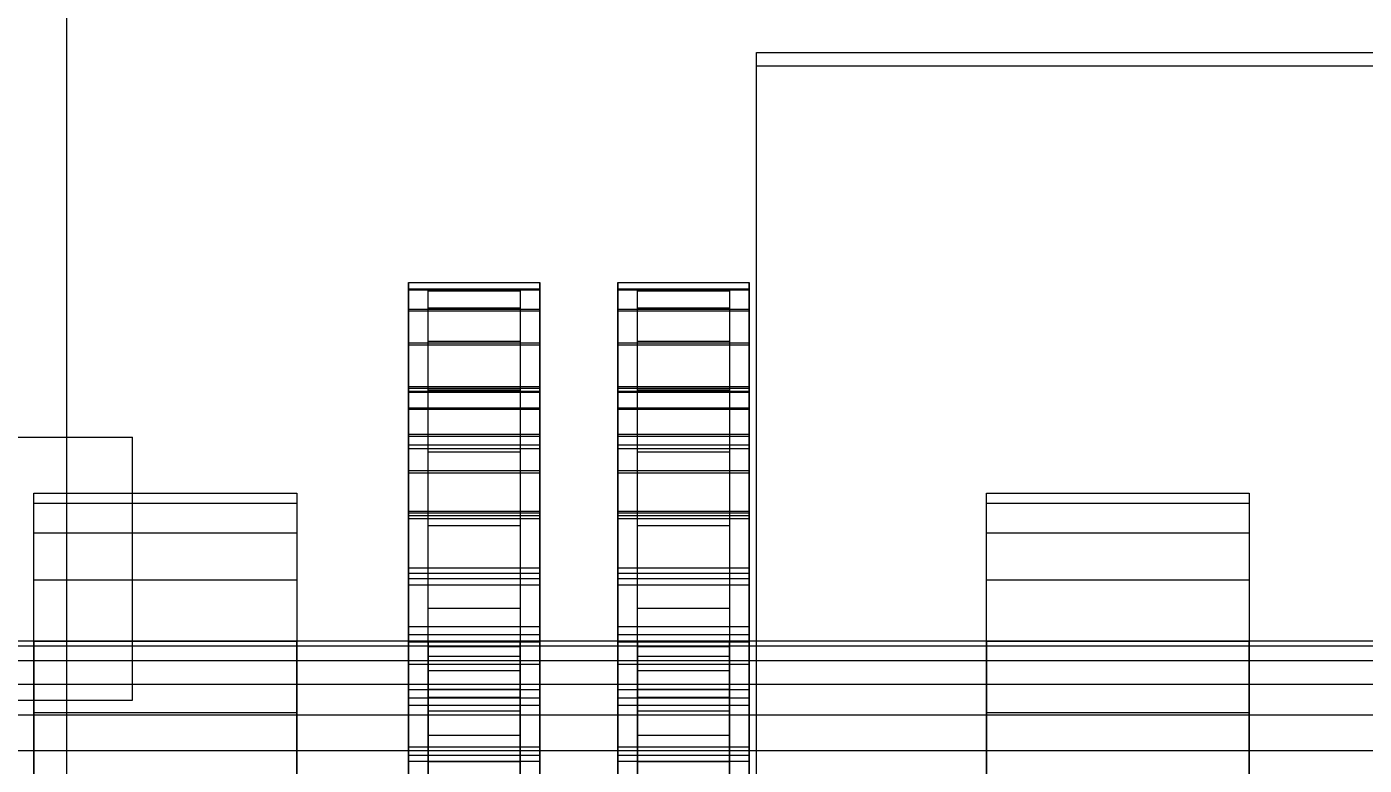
# Model space of a CAD drawing. Header units: millimetres. Extents: x -191664 to 191490, y -197311 to 10263.
# Drawn here: x 3893.9 to 4097.5, y -138779.9 to -138667.6 of the extents above; entities that cross this region are included whole.
import ezdxf

# ---------------------------------------------------------------- set-up
doc = ezdxf.new("R2010")
doc.units = ezdxf.units.MM
doc.layers.add('DET_secador_frontal', color=7, linetype='Continuous', lineweight=0)
doc.layers.add('R15_COTAS_TRANSPORTE_P', color=1, linetype='Continuous', lineweight=0)
doc.dimstyles.new('PLANTA_20', dxfattribs={"dimtxt": 50, "dimasz": 30, "dimexe": 30, "dimexo": 16, "dimgap": 20, "dimtad": 1, "dimtih": 1, "dimtoh": 1, "dimdec": 1, "dimzin": 0, "dimdsep": 46, "dimcen": 0.09, "dimadec": 0, "dimazin": 0, "dimtfac": 1, "dimtdec": 4, "dimtofl": 0, "dimtmove": 0, "dimatfit": 3, "dimfxl": 1, "dimtolj": 1, "dimtzin": 0, "dimarcsym": 0})

# ---------------------------------------------------------------- blocks, each defined once
blk = doc.blocks.new('*D133')
at = {"layer": 'Defpoints', "color": 0, "transparency": 16777216}
for p in [(439.69, -194147.98), (217.89, -194406.09), (-500, -194490), (-500, -194490), (500, -194490)]:
    blk.add_point(p, dxfattribs=at)
at = {"layer": 'R15_COTAS_TRANSPORTE_P', "color": 0, "lineweight": -2, "transparency": 16777216}
blk.add_arc((-500, -194490), 722.77, 2.37834, 17.62166, dxfattribs=at)
at = {"layer": 'R15_COTAS_TRANSPORTE_P', "color": 0, "transparency": 16777216}
for points in [[(184.12, -194272.81), (193.59, -194269.58), (179.18, -194242.8)], [(227.15, -194459.9), (217.15, -194460.11), (222.77, -194490)]]:
    blk.add_solid(points, dxfattribs=at)

msp = doc.modelspace()

# ---------------------------------------------------------------- linework, layer by layer
at = {"layer": 'DET_secador_frontal', "color": 254, "true_color": 0xd8e0dc}
msp.add_line((3900, -140885), (3900, -138615), dxfattribs=at)
at = {"layer": 'DET_secador_frontal', "color": 253, "true_color": 0x9fadb2}
msp.add_line((3900, -140200), (3900, -138615), dxfattribs=at)
at = {"layer": 'DET_secador_frontal', "color": 251, "true_color": 0x536a64}
msp.add_line((3900, -140900), (3900, -138650), dxfattribs=at)
at = {"layer": 'DET_secador_frontal', "color": 55, "true_color": 0xb9a24b}
for p, q in [((4005, -138671.5), (4132, -138671.5)), ((4005, -138673.5), (4005, -138671.5)), ((4005, -138673.5), (4132, -138673.5)), ((4005, -139173.5), (4005, -138673.5))]:
    msp.add_line(p, q, dxfattribs=at)
at = {"layer": 'DET_secador_frontal', "color": 8, "true_color": 0x657a85}
for p, q in [((3952, -138707.44), (3952, -138706.45)), ((3952, -138706.45), (3972, -138706.45)), ((3952, -138722.32), (3952, -138706.45)), ((3952, -138706.45), (3952, -138707.56)), ((3972, -138706.45), (3972, -138707.44)), ((3972, -138706.45), (3972, -138722.32)), ((3972, -138707.56), (3972, -138706.45)), ((3983.88, -138707.44), (3983.88, -138706.45)), ((3983.88, -138706.45), (4003.88, -138706.45)), ((3983.88, -138722.32), (3983.88, -138706.45)), ((3983.88, -138706.45), (3983.88, -138707.56)), ((4003.88, -138706.45), (4003.88, -138707.44)), ((4003.88, -138706.45), (4003.88, -138722.32)), ((4003.88, -138707.56), (4003.88, -138706.45)), ((3952, -138710.52), (3952, -138707.44)), ((3952, -138707.44), (3972, -138707.44)), ((3952, -138723.12), (3952, -138707.44)), ((3952, -138707.56), (3972, -138707.56)), ((3952, -138723.21), (3952, -138707.56)), ((3952, -138707.56), (3952, -138710.76)), ((3972, -138707.44), (3972, -138710.52)), ((3972, -138707.44), (3972, -138723.12)), ((3972, -138707.56), (3972, -138723.21)), ((3972, -138710.76), (3972, -138707.56)), ((3983.88, -138710.52), (3983.88, -138707.44)), ((3983.88, -138707.44), (4003.88, -138707.44)), ((3983.88, -138723.12), (3983.88, -138707.44)), ((3983.88, -138707.56), (4003.88, -138707.56)), ((3983.88, -138723.21), (3983.88, -138707.56)), ((3983.88, -138707.56), (3983.88, -138710.76)), ((4003.88, -138707.44), (4003.88, -138710.52)), ((4003.88, -138707.44), (4003.88, -138723.12)), ((4003.88, -138707.56), (4003.88, -138723.21)), ((4003.88, -138710.76), (4003.88, -138707.56)), ((3952, -138715.61), (3952, -138710.52)), ((3952, -138710.52), (3972, -138710.52)), ((3952, -138725.56), (3952, -138710.52)), ((3972, -138710.52), (3972, -138715.61)), ((3972, -138710.52), (3972, -138725.56)), ((3983.88, -138715.61), (3983.88, -138710.52)), ((3983.88, -138710.52), (4003.88, -138710.52)), ((3983.88, -138725.56), (3983.88, -138710.52)), ((4003.88, -138710.52), (4003.88, -138715.61)), ((4003.88, -138710.52), (4003.88, -138725.56)), ((3952, -138710.76), (3972, -138710.76)), ((3952, -138725.75), (3952, -138710.76)), ((3952, -138710.76), (3952, -138715.96)), ((3972, -138710.76), (3972, -138725.75)), ((3972, -138715.96), (3972, -138710.76)), ((3983.88, -138710.76), (4003.88, -138710.76)), ((3983.88, -138725.75), (3983.88, -138710.76)), ((3983.88, -138710.76), (3983.88, -138715.96)), ((4003.88, -138710.76), (4003.88, -138725.75)), ((4003.88, -138715.96), (4003.88, -138710.76)), ((3952, -138722.55), (3952, -138715.61)), ((3952, -138715.61), (3972, -138715.61)), ((3952, -138729.6), (3952, -138715.61)), ((3952, -138715.96), (3972, -138715.96)), ((3952, -138729.88), (3952, -138715.96)), ((3952, -138715.96), (3952, -138723)), ((3972, -138715.61), (3972, -138722.55)), ((3972, -138715.61), (3972, -138729.6)), ((3972, -138715.96), (3972, -138729.88)), ((3972, -138723), (3972, -138715.96)), ((3983.88, -138722.55), (3983.88, -138715.61)), ((3983.88, -138715.61), (4003.88, -138715.61)), ((3983.88, -138729.6), (3983.88, -138715.61)), ((3983.88, -138715.96), (4003.88, -138715.96)), ((3983.88, -138729.88), (3983.88, -138715.96)), ((3983.88, -138715.96), (3983.88, -138723)), ((4003.88, -138715.61), (4003.88, -138722.55)), ((4003.88, -138715.61), (4003.88, -138729.6)), ((4003.88, -138715.96), (4003.88, -138729.88)), ((4003.88, -138723), (4003.88, -138715.96)), ((3972, -138722.32), (3952, -138722.32)), ((3952, -138722.32), (3952, -138723.12)), ((3952, -138723.21), (3952, -138722.32)), ((3952, -138731.17), (3952, -138722.55)), ((3952, -138722.55), (3972, -138722.55)), ((3952, -138735.11), (3952, -138722.55)), ((3972, -138723.12), (3972, -138722.32)), ((3972, -138722.32), (3972, -138723.21)), ((3972, -138722.55), (3972, -138731.17)), ((3972, -138722.55), (3972, -138735.11)), ((4003.88, -138722.32), (3983.88, -138722.32)), ((3983.88, -138722.32), (3983.88, -138723.12)), ((3983.88, -138723.21), (3983.88, -138722.32)), ((3983.88, -138731.17), (3983.88, -138722.55)), ((3983.88, -138722.55), (4003.88, -138722.55)), ((3983.88, -138735.11), (3983.88, -138722.55)), ((4003.88, -138723.12), (4003.88, -138722.32)), ((4003.88, -138722.32), (4003.88, -138723.21)), ((4003.88, -138722.55), (4003.88, -138731.17)), ((4003.88, -138722.55), (4003.88, -138735.11)), ((3952, -138723), (3972, -138723)), ((3952, -138735.47), (3952, -138723)), ((3952, -138723), (3952, -138731.71)), ((3972, -138723.12), (3952, -138723.12)), ((3952, -138723.12), (3952, -138725.56)), ((3972, -138723.21), (3952, -138723.21)), ((3952, -138725.75), (3952, -138723.21)), ((3972, -138723), (3972, -138735.47)), ((3972, -138731.71), (3972, -138723)), ((3972, -138725.56), (3972, -138723.12)), ((3972, -138723.21), (3972, -138725.75)), ((3983.88, -138723), (4003.88, -138723)), ((3983.88, -138735.47), (3983.88, -138723)), ((3983.88, -138723), (3983.88, -138731.71)), ((4003.88, -138723.12), (3983.88, -138723.12)), ((3983.88, -138723.12), (3983.88, -138725.56)), ((4003.88, -138723.21), (3983.88, -138723.21)), ((3983.88, -138725.75), (3983.88, -138723.21)), ((4003.88, -138723), (4003.88, -138735.47)), ((4003.88, -138731.71), (4003.88, -138723)), ((4003.88, -138725.56), (4003.88, -138723.12)), ((4003.88, -138723.21), (4003.88, -138725.75)), ((3972, -138725.56), (3952, -138725.56)), ((3952, -138725.56), (3952, -138729.6)), ((3972, -138725.75), (3952, -138725.75)), ((3952, -138729.88), (3952, -138725.75)), ((3972, -138729.6), (3972, -138725.56)), ((3972, -138725.75), (3972, -138729.88)), ((4003.88, -138725.56), (3983.88, -138725.56)), ((3983.88, -138725.56), (3983.88, -138729.6)), ((4003.88, -138725.75), (3983.88, -138725.75)), ((3983.88, -138729.88), (3983.88, -138725.75)), ((4003.88, -138729.6), (4003.88, -138725.56)), ((4003.88, -138725.75), (4003.88, -138729.88)), ((3972, -138729.6), (3952, -138729.6)), ((3952, -138729.6), (3952, -138735.11)), ((3972, -138729.88), (3952, -138729.88)), ((3952, -138735.47), (3952, -138729.88)), ((3972, -138735.11), (3972, -138729.6)), ((3972, -138729.88), (3972, -138735.47)), ((4003.88, -138729.6), (3983.88, -138729.6)), ((3983.88, -138729.6), (3983.88, -138735.11)), ((4003.88, -138729.88), (3983.88, -138729.88)), ((3983.88, -138735.47), (3983.88, -138729.88)), ((4003.88, -138735.11), (4003.88, -138729.6)), ((4003.88, -138729.88), (4003.88, -138735.47)), ((3952, -138741.22), (3952, -138731.17)), ((3952, -138731.17), (3972, -138731.17)), ((3952, -138741.95), (3952, -138731.17)), ((3952, -138731.71), (3972, -138731.71)), ((3952, -138742.38), (3952, -138731.71)), ((3952, -138731.71), (3952, -138741.56)), ((3972, -138731.17), (3972, -138741.22)), ((3972, -138731.17), (3972, -138741.95)), ((3972, -138731.71), (3972, -138742.38)), ((3972, -138741.56), (3972, -138731.71)), ((3983.88, -138741.22), (3983.88, -138731.17)), ((3983.88, -138731.17), (4003.88, -138731.17)), ((3983.88, -138741.95), (3983.88, -138731.17)), ((3983.88, -138731.71), (4003.88, -138731.71)), ((3983.88, -138742.38), (3983.88, -138731.71)), ((3983.88, -138731.71), (3983.88, -138741.56)), ((4003.88, -138731.17), (4003.88, -138741.22)), ((4003.88, -138731.17), (4003.88, -138741.95)), ((4003.88, -138731.71), (4003.88, -138742.38)), ((4003.88, -138741.56), (4003.88, -138731.71)), ((3972, -138735.11), (3952, -138735.11)), ((3952, -138735.11), (3952, -138741.95)), ((3972, -138735.47), (3952, -138735.47)), ((3952, -138742.38), (3952, -138735.47)), ((3972, -138741.95), (3972, -138735.11)), ((3972, -138735.47), (3972, -138742.38)), ((4003.88, -138735.11), (3983.88, -138735.11)), ((3983.88, -138735.11), (3983.88, -138741.95)), ((4003.88, -138735.47), (3983.88, -138735.47)), ((3983.88, -138742.38), (3983.88, -138735.47)), ((4003.88, -138741.95), (4003.88, -138735.11)), ((4003.88, -138735.47), (4003.88, -138742.38)), ((3952, -138752.43), (3952, -138741.22)), ((3952, -138741.22), (3972, -138741.22)), ((3952, -138749.93), (3952, -138741.22)), ((3952, -138741.56), (3952, -138751.47)), ((3972, -138741.56), (3952, -138741.56)), ((3952, -138741.56), (3952, -138750.69)), ((3972, -138741.95), (3952, -138741.95)), ((3952, -138741.95), (3952, -138749.93)), ((3972, -138742.38), (3952, -138742.38)), ((3952, -138750.69), (3952, -138742.38)), ((3972, -138741.22), (3972, -138752.43)), ((3972, -138741.22), (3972, -138749.93)), ((3972, -138751.47), (3972, -138741.56)), ((3972, -138750.69), (3972, -138741.56)), ((3972, -138749.93), (3972, -138741.95)), ((3972, -138742.38), (3972, -138750.69)), ((3983.88, -138752.43), (3983.88, -138741.22)), ((3983.88, -138741.22), (4003.88, -138741.22)), ((3983.88, -138749.93), (3983.88, -138741.22)), ((3983.88, -138741.56), (3983.88, -138751.47)), ((4003.88, -138741.56), (3983.88, -138741.56)), ((3983.88, -138741.56), (3983.88, -138750.69)), ((4003.88, -138741.95), (3983.88, -138741.95)), ((3983.88, -138741.95), (3983.88, -138749.93)), ((4003.88, -138742.38), (3983.88, -138742.38)), ((3983.88, -138750.69), (3983.88, -138742.38)), ((4003.88, -138741.22), (4003.88, -138752.43)), ((4003.88, -138741.22), (4003.88, -138749.93)), ((4003.88, -138751.47), (4003.88, -138741.56)), ((4003.88, -138750.69), (4003.88, -138741.56)), ((4003.88, -138749.93), (4003.88, -138741.95)), ((4003.88, -138742.38), (4003.88, -138750.69)), ((3972, -138749.93), (3952, -138749.93)), ((3952, -138749.93), (3952, -138758.83)), ((3952, -138750.69), (3972, -138750.69)), ((3952, -138760.06), (3952, -138750.69)), ((3972, -138758.83), (3972, -138749.93)), ((3972, -138750.69), (3972, -138760.06)), ((4003.88, -138749.93), (3983.88, -138749.93)), ((3983.88, -138749.93), (3983.88, -138758.83)), ((3983.88, -138750.69), (4003.88, -138750.69)), ((3983.88, -138760.06), (3983.88, -138750.69)), ((4003.88, -138758.83), (4003.88, -138749.93)), ((4003.88, -138750.69), (4003.88, -138760.06)), ((3952, -138751.47), (3972, -138751.47)), ((3952, -138760.06), (3952, -138751.47)), ((3952, -138751.47), (3952, -138761.11)), ((3952, -138764.49), (3952, -138752.43)), ((3952, -138752.43), (3972, -138752.43)), ((3952, -138758.83), (3952, -138752.43)), ((3972, -138751.47), (3972, -138760.06)), ((3972, -138761.11), (3972, -138751.47)), ((3972, -138752.43), (3972, -138764.49)), ((3972, -138752.43), (3972, -138758.83)), ((3983.88, -138751.47), (4003.88, -138751.47)), ((3983.88, -138760.06), (3983.88, -138751.47)), ((3983.88, -138751.47), (3983.88, -138761.11)), ((3983.88, -138764.49), (3983.88, -138752.43)), ((3983.88, -138752.43), (4003.88, -138752.43)), ((3983.88, -138758.83), (3983.88, -138752.43)), ((4003.88, -138751.47), (4003.88, -138760.06)), ((4003.88, -138761.11), (4003.88, -138751.47)), ((4003.88, -138752.43), (4003.88, -138764.49)), ((4003.88, -138752.43), (4003.88, -138758.83)), ((3972, -138758.83), (3952, -138758.83)), ((3952, -138758.83), (3952, -138768.41)), ((3972, -138768.41), (3972, -138758.83)), ((4003.88, -138758.83), (3983.88, -138758.83)), ((3983.88, -138758.83), (3983.88, -138768.41)), ((4003.88, -138768.41), (4003.88, -138758.83)), ((3972, -138760.06), (3952, -138760.06)), ((3952, -138769.7), (3952, -138760.06)), ((3952, -138761.11), (3972, -138761.11)), ((3952, -138769.7), (3952, -138761.11)), ((3952, -138761.11), (3952, -138770.75)), ((3972, -138760.06), (3972, -138769.7)), ((3972, -138761.11), (3972, -138769.7)), ((3972, -138770.75), (3972, -138761.11)), ((4003.88, -138760.06), (3983.88, -138760.06)), ((3983.88, -138769.7), (3983.88, -138760.06)), ((3983.88, -138761.11), (4003.88, -138761.11)), ((3983.88, -138769.7), (3983.88, -138761.11)), ((3983.88, -138761.11), (3983.88, -138770.75)), ((4003.88, -138760.06), (4003.88, -138769.7)), ((4003.88, -138761.11), (4003.88, -138769.7)), ((4003.88, -138770.75), (4003.88, -138761.11)), ((3952, -138777.07), (3952, -138764.49)), ((3952, -138764.49), (3972, -138764.49)), ((3952, -138768.41), (3952, -138764.49)), ((3972, -138764.49), (3972, -138777.07)), ((3972, -138764.49), (3972, -138768.41)), ((3983.88, -138777.07), (3983.88, -138764.49)), ((3983.88, -138764.49), (4003.88, -138764.49)), ((3983.88, -138768.41), (3983.88, -138764.49)), ((4003.88, -138764.49), (4003.88, -138777.07)), ((4003.88, -138764.49), (4003.88, -138768.41)), ((3972, -138768.41), (3952, -138768.41)), ((3952, -138768.41), (3952, -138778.4)), ((3972, -138778.4), (3972, -138768.41)), ((4003.88, -138768.41), (3983.88, -138768.41)), ((3983.88, -138768.41), (3983.88, -138778.4)), ((4003.88, -138778.4), (4003.88, -138768.41)), ((3972, -138769.7), (3952, -138769.7)), ((3952, -138779.33), (3952, -138769.7)), ((3952, -138770.75), (3972, -138770.75)), ((3952, -138779.33), (3952, -138770.75)), ((3952, -138770.75), (3952, -138780.39)), ((3972, -138769.7), (3972, -138779.33)), ((3972, -138770.75), (3972, -138779.33)), ((3972, -138780.39), (3972, -138770.75)), ((4003.88, -138769.7), (3983.88, -138769.7)), ((3983.88, -138779.33), (3983.88, -138769.7)), ((3983.88, -138770.75), (4003.88, -138770.75)), ((3983.88, -138779.33), (3983.88, -138770.75)), ((3983.88, -138770.75), (3983.88, -138780.39)), ((4003.88, -138769.7), (4003.88, -138779.33)), ((4003.88, -138770.75), (4003.88, -138779.33)), ((4003.88, -138780.39), (4003.88, -138770.75)), ((3952, -138789.83), (3952, -138777.07)), ((3952, -138777.07), (3972, -138777.07)), ((3952, -138778.4), (3952, -138777.07)), ((3972, -138777.07), (3972, -138789.83)), ((3972, -138777.07), (3972, -138778.4)), ((3983.88, -138789.83), (3983.88, -138777.07)), ((3983.88, -138777.07), (4003.88, -138777.07)), ((3983.88, -138778.4), (3983.88, -138777.07)), ((4003.88, -138777.07), (4003.88, -138789.83)), ((4003.88, -138777.07), (4003.88, -138778.4)), ((3972, -138778.4), (3952, -138778.4)), ((3952, -138778.4), (3952, -138788.53)), ((3972, -138779.33), (3952, -138779.33)), ((3952, -138788.97), (3952, -138779.33)), ((3972, -138788.53), (3972, -138778.4)), ((3972, -138779.33), (3972, -138788.97)), ((4003.88, -138778.4), (3983.88, -138778.4)), ((3983.88, -138778.4), (3983.88, -138788.53)), ((4003.88, -138779.33), (3983.88, -138779.33)), ((3983.88, -138788.97), (3983.88, -138779.33)), ((4003.88, -138788.53), (4003.88, -138778.4)), ((4003.88, -138779.33), (4003.88, -138788.97))]:
    msp.add_line(p, q, dxfattribs=at)
at = {"layer": 'DET_secador_frontal', "color": 252, "true_color": 0x8ba19a}
for p, q in [((3955, -138710.29), (3955, -138707.71)), ((3955, -138707.71), (3969, -138707.71)), ((3955, -138761.1), (3955, -138707.71)), ((3969, -138707.71), (3969, -138710.29)), ((3969, -138707.71), (3969, -138761.1)), ((3986.88, -138710.29), (3986.88, -138707.71)), ((3986.88, -138707.71), (4000.88, -138707.71)), ((3986.88, -138761.1), (3986.88, -138707.71)), ((4000.88, -138707.71), (4000.88, -138710.29)), ((4000.88, -138707.71), (4000.88, -138761.1)), ((3955, -138715.36), (3955, -138710.29)), ((3955, -138710.29), (3969, -138710.29)), ((3955, -138761.86), (3955, -138710.29)), ((3969, -138710.29), (3969, -138715.36)), ((3969, -138710.29), (3969, -138761.86)), ((3986.88, -138715.36), (3986.88, -138710.29)), ((3986.88, -138710.29), (4000.88, -138710.29)), ((3986.88, -138761.86), (3986.88, -138710.29)), ((4000.88, -138710.29), (4000.88, -138715.36)), ((4000.88, -138710.29), (4000.88, -138761.86)), ((3955, -138722.76), (3955, -138715.36)), ((3955, -138715.36), (3969, -138715.36)), ((3955, -138763.36), (3955, -138715.36)), ((3969, -138715.36), (3969, -138722.76)), ((3969, -138715.36), (3969, -138763.36)), ((3986.88, -138722.76), (3986.88, -138715.36)), ((3986.88, -138715.36), (4000.88, -138715.36)), ((3986.88, -138763.36), (3986.88, -138715.36)), ((4000.88, -138715.36), (4000.88, -138722.76)), ((4000.88, -138715.36), (4000.88, -138763.36)), ((3955, -138732.22), (3955, -138722.76)), ((3955, -138722.76), (3969, -138722.76)), ((3955, -138765.54), (3955, -138722.76)), ((3969, -138722.76), (3969, -138732.22)), ((3969, -138722.76), (3969, -138765.54)), ((3986.88, -138732.22), (3986.88, -138722.76)), ((3986.88, -138722.76), (4000.88, -138722.76)), ((3986.88, -138765.54), (3986.88, -138722.76)), ((4000.88, -138722.76), (4000.88, -138732.22)), ((4000.88, -138722.76), (4000.88, -138765.54)), ((3955, -138743.43), (3955, -138732.22)), ((3955, -138732.22), (3969, -138732.22)), ((3955, -138768.34), (3955, -138732.22)), ((3969, -138732.22), (3969, -138743.43)), ((3969, -138732.22), (3969, -138768.34)), ((3986.88, -138743.43), (3986.88, -138732.22)), ((3986.88, -138732.22), (4000.88, -138732.22)), ((3986.88, -138768.34), (3986.88, -138732.22)), ((4000.88, -138732.22), (4000.88, -138743.43)), ((4000.88, -138732.22), (4000.88, -138768.34)), ((3895, -138740.03), (3895, -138738.5)), ((3895, -138738.5), (3935, -138738.5)), ((3895, -138761), (3895, -138738.5)), ((3935, -138738.5), (3935, -138740.03)), ((3935, -138738.5), (3935, -138761)), ((4040, -138740.03), (4040, -138738.5)), ((4040, -138738.5), (4080, -138738.5)), ((4040, -138761), (4040, -138738.5)), ((4080, -138738.5), (4080, -138740.03)), ((4080, -138738.5), (4080, -138761)), ((3895, -138744.53), (3895, -138740.03)), ((3895, -138740.03), (3935, -138740.03)), ((3895, -138761.77), (3895, -138740.03)), ((3935, -138740.03), (3935, -138744.53)), ((3935, -138740.03), (3935, -138761.77)), ((4040, -138744.53), (4040, -138740.03)), ((4040, -138740.03), (4080, -138740.03)), ((4040, -138761.77), (4040, -138740.03)), ((4080, -138740.03), (4080, -138744.53)), ((4080, -138740.03), (4080, -138761.77)), ((3895, -138751.68), (3895, -138744.53)), ((3895, -138744.53), (3935, -138744.53)), ((3895, -138764.01), (3895, -138744.53)), ((3935, -138744.53), (3935, -138751.68)), ((3935, -138744.53), (3935, -138764.01)), ((3955, -138756), (3955, -138743.43)), ((3955, -138743.43), (3969, -138743.43)), ((3955, -138771.66), (3955, -138743.43)), ((3969, -138743.43), (3969, -138756)), ((3969, -138743.43), (3969, -138771.66)), ((3986.88, -138756), (3986.88, -138743.43)), ((3986.88, -138743.43), (4000.88, -138743.43)), ((3986.88, -138771.66), (3986.88, -138743.43)), ((4000.88, -138743.43), (4000.88, -138756)), ((4000.88, -138743.43), (4000.88, -138771.66)), ((4040, -138751.68), (4040, -138744.53)), ((4040, -138744.53), (4080, -138744.53)), ((4040, -138764.01), (4040, -138744.53)), ((4080, -138744.53), (4080, -138751.68)), ((4080, -138744.53), (4080, -138764.01)), ((3895, -138761), (3895, -138751.68)), ((3895, -138751.68), (3935, -138751.68)), ((3895, -138767.59), (3895, -138751.68)), ((3935, -138751.68), (3935, -138761)), ((3935, -138751.68), (3935, -138767.59)), ((4040, -138761), (4040, -138751.68)), ((4040, -138751.68), (4080, -138751.68)), ((4040, -138767.59), (4040, -138751.68)), ((4080, -138751.68), (4080, -138761)), ((4080, -138751.68), (4080, -138767.59)), ((3955, -138769.51), (3955, -138756)), ((3955, -138756), (3969, -138756)), ((3955, -138775.37), (3955, -138756)), ((3969, -138756), (3969, -138769.51)), ((3969, -138756), (3969, -138775.37)), ((3986.88, -138769.51), (3986.88, -138756)), ((3986.88, -138756), (4000.88, -138756)), ((3986.88, -138775.37), (3986.88, -138756)), ((4000.88, -138756), (4000.88, -138769.51)), ((4000.88, -138756), (4000.88, -138775.37)), ((3895, -138771.85), (3895, -138761)), ((3895, -138761), (3935, -138761)), ((3895, -138772.25), (3895, -138761)), ((3895, -138761), (3895, -138761.77)), ((3935, -138761), (3935, -138771.85)), ((3935, -138761), (3935, -138772.25)), ((3935, -138761.77), (3935, -138761)), ((3955, -138761.1), (3955, -138761.86)), ((3969, -138761.1), (3955, -138761.1)), ((3969, -138761.86), (3969, -138761.1)), ((3986.88, -138761.1), (3986.88, -138761.86)), ((4000.88, -138761.1), (3986.88, -138761.1)), ((4000.88, -138761.86), (4000.88, -138761.1)), ((4040, -138771.85), (4040, -138761)), ((4040, -138761), (4080, -138761)), ((4040, -138772.25), (4040, -138761)), ((4040, -138761), (4040, -138761.77)), ((4080, -138761), (4080, -138771.85)), ((4080, -138761), (4080, -138772.25)), ((4080, -138761.77), (4080, -138761)), ((3895, -138761.77), (3895, -138764.01)), ((3935, -138761.77), (3895, -138761.77)), ((3935, -138764.01), (3935, -138761.77)), ((3955, -138761.86), (3955, -138763.36)), ((3969, -138761.86), (3955, -138761.86)), ((3955, -138763.36), (3955, -138765.54)), ((3969, -138763.36), (3955, -138763.36)), ((3969, -138763.36), (3969, -138761.86)), ((3969, -138765.54), (3969, -138763.36)), ((3986.88, -138761.86), (3986.88, -138763.36)), ((4000.88, -138761.86), (3986.88, -138761.86)), ((3986.88, -138763.36), (3986.88, -138765.54)), ((4000.88, -138763.36), (3986.88, -138763.36)), ((4000.88, -138763.36), (4000.88, -138761.86)), ((4000.88, -138765.54), (4000.88, -138763.36)), ((4040, -138761.77), (4040, -138764.01)), ((4080, -138761.77), (4040, -138761.77)), ((4080, -138764.01), (4080, -138761.77)), ((3895, -138764.01), (3895, -138767.59)), ((3935, -138764.01), (3895, -138764.01)), ((3935, -138767.59), (3935, -138764.01)), ((3955, -138765.54), (3955, -138768.34)), ((3969, -138765.54), (3955, -138765.54)), ((3969, -138768.34), (3969, -138765.54)), ((3986.88, -138765.54), (3986.88, -138768.34)), ((4000.88, -138765.54), (3986.88, -138765.54)), ((4000.88, -138768.34), (4000.88, -138765.54)), ((4040, -138764.01), (4040, -138767.59)), ((4080, -138764.01), (4040, -138764.01)), ((4080, -138767.59), (4080, -138764.01)), ((3895, -138767.59), (3895, -138772.25)), ((3935, -138767.59), (3895, -138767.59)), ((3935, -138772.25), (3935, -138767.59)), ((3955, -138768.34), (3955, -138771.66)), ((3969, -138768.34), (3955, -138768.34)), ((3955, -138783.5), (3955, -138769.51)), ((3955, -138769.51), (3969, -138769.51)), ((3955, -138779.37), (3955, -138769.51)), ((3969, -138771.66), (3969, -138768.34)), ((3969, -138769.51), (3969, -138783.5)), ((3969, -138769.51), (3969, -138779.37)), ((3986.88, -138768.34), (3986.88, -138771.66)), ((4000.88, -138768.34), (3986.88, -138768.34)), ((3986.88, -138783.5), (3986.88, -138769.51)), ((3986.88, -138769.51), (4000.88, -138769.51)), ((3986.88, -138779.37), (3986.88, -138769.51)), ((4000.88, -138771.66), (4000.88, -138768.34)), ((4000.88, -138769.51), (4000.88, -138783.5)), ((4000.88, -138769.51), (4000.88, -138779.37)), ((4040, -138767.59), (4040, -138772.25)), ((4080, -138767.59), (4040, -138767.59)), ((4080, -138772.25), (4080, -138767.59)), ((3895, -138783.5), (3895, -138771.85)), ((3895, -138771.85), (3935, -138771.85)), ((3895, -138777.68), (3895, -138771.85)), ((3895, -138772.25), (3895, -138777.68)), ((3935, -138772.25), (3895, -138772.25)), ((3935, -138771.85), (3935, -138783.5)), ((3935, -138771.85), (3935, -138777.68)), ((3935, -138777.68), (3935, -138772.25)), ((3955, -138771.66), (3955, -138775.37)), ((3969, -138771.66), (3955, -138771.66)), ((3969, -138775.37), (3969, -138771.66)), ((3986.88, -138771.66), (3986.88, -138775.37)), ((4000.88, -138771.66), (3986.88, -138771.66)), ((4000.88, -138775.37), (4000.88, -138771.66)), ((4040, -138783.5), (4040, -138771.85)), ((4040, -138771.85), (4080, -138771.85)), ((4040, -138777.68), (4040, -138771.85)), ((4040, -138772.25), (4040, -138777.68)), ((4080, -138772.25), (4040, -138772.25)), ((4080, -138771.85), (4080, -138783.5)), ((4080, -138771.85), (4080, -138777.68)), ((4080, -138777.68), (4080, -138772.25)), ((3955, -138775.37), (3955, -138779.37)), ((3969, -138775.37), (3955, -138775.37)), ((3969, -138779.37), (3969, -138775.37)), ((3986.88, -138775.37), (3986.88, -138779.37)), ((4000.88, -138775.37), (3986.88, -138775.37)), ((4000.88, -138779.37), (4000.88, -138775.37)), ((3895, -138777.68), (3895, -138783.5)), ((3935, -138777.68), (3895, -138777.68)), ((3935, -138783.5), (3935, -138777.68)), ((4040, -138777.68), (4040, -138783.5)), ((4080, -138777.68), (4040, -138777.68)), ((4080, -138783.5), (4080, -138777.68)), ((3955, -138779.37), (3955, -138783.5)), ((3969, -138779.37), (3955, -138779.37)), ((3969, -138783.5), (3969, -138779.37)), ((3986.88, -138779.37), (3986.88, -138783.5)), ((4000.88, -138779.37), (3986.88, -138779.37)), ((4000.88, -138783.5), (4000.88, -138779.37))]:
    msp.add_line(p, q, dxfattribs=at)
at = {"layer": 'DET_secador_frontal', "color": 142, "true_color": 0x159eb4}
for p, q in [((3860, -138730), (3910, -138730)), ((3910, -138770), (3910, -138730)), ((3860, -138770), (3910, -138770))]:
    msp.add_line(p, q, dxfattribs=at)
at = {"layer": 'DET_secador_frontal', "color": 9, "true_color": 0xbcc6c9}
for p, q in [((4120, -138761), (3860, -138761)), ((4120, -138761.77), (3860, -138761.77)), ((4120, -138764.01), (3860, -138764.01)), ((4120, -138767.59), (3860, -138767.59)), ((4120, -138772.25), (3860, -138772.25)), ((4120, -138777.68), (3860, -138777.68))]:
    msp.add_line(p, q, dxfattribs=at)

# ---------------------------------------------------------------- dimensions: what is measured, and where the dimension line sits
at = {"layer": 'R15_COTAS_TRANSPORTE_P'}
dim = msp.add_angular_dim_2l(base=(217.89, -194406.09), line1=((-500, -194490), (500, -194490)), line2=((-500, -194490), (439.69, -194147.98)), dimstyle='PLANTA_20', dxfattribs=at)
dim.commit()
dim.dimension.update_dxf_attribs({"geometry": '*D133', "text_midpoint": (191490.46, -33543.69)})

doc.saveas('drawing.dxf')
